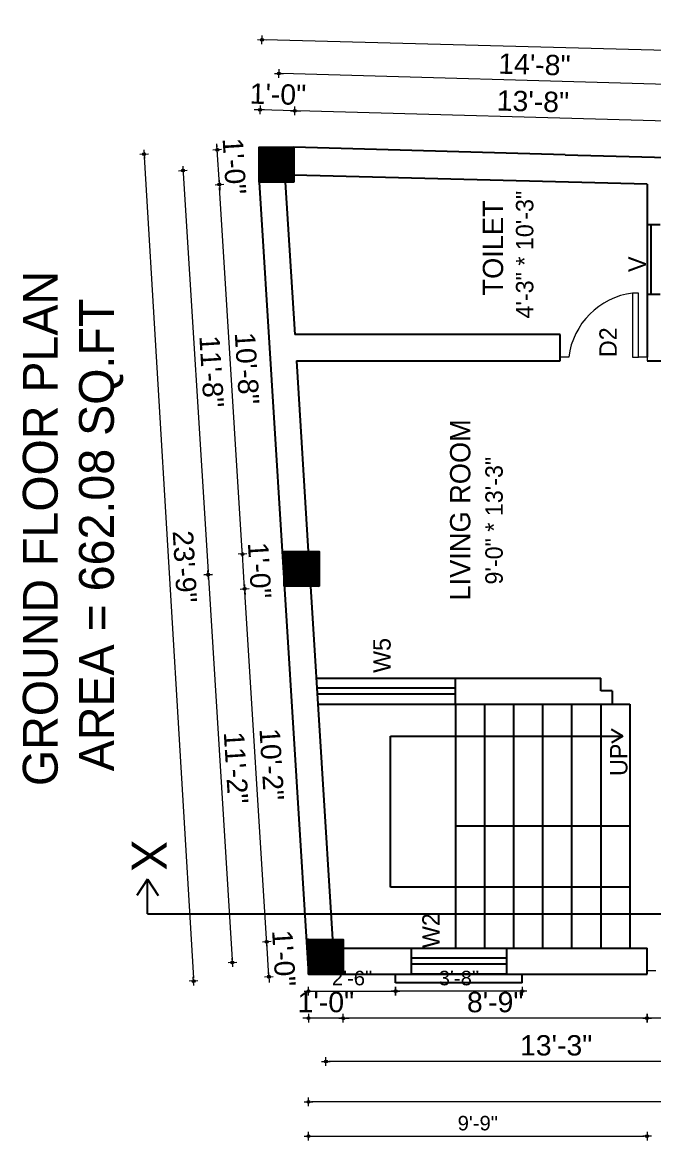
# Model space of a CAD drawing. Header units: inches. Extents: x 10143 to 33197, y -150 to 3760.
# Drawn here: x 27609.4 to 27827, y 1403.3 to 1788.5 of the extents above; entities that cross this region are included whole.
import ezdxf
from ezdxf.enums import TextEntityAlignment as Align

# ---------------------------------------------------------------- set-up
doc = ezdxf.new("R2010")
doc.units = ezdxf.units.IN
doc.header["$LTSCALE"] = 0.5
doc.header["$MEASUREMENT"] = 0
doc.header["$PDMODE"] = 66
for name, color, linetype, lineweight in [('0.13', 2, 'Continuous', 13), ('DW TEXT', 92, 'Continuous', 15), ('ELEVATION', 85, 'Continuous', 9), ('hatch', 9, 'Continuous', 0), ('Toilet', 7, 'Continuous', 25)]:
    doc.layers.add(name, color=color, linetype=linetype, lineweight=lineweight)
doc.styles.add('CEN', font='GOTHIC.TTF')
doc.styles.get("Standard").update_dxf_attribs({"font": 'arial.ttf'})
doc.dimstyles.new('S8', dxfattribs={"dimtxt": 5, "dimasz": 1, "dimexe": 6, "dimexo": 18, "dimgap": 1.9375, "dimtad": 1, "dimdec": 0, "dimzin": 3, "dimdsep": 46, "dimlunit": 4, "dimtxsty": 'Standard', "dimblk": 'dot 2', "dimcen": 12, "dimse1": 1, "dimse2": 1, "dimclrd": 1, "dimclre": 1, "dimclrt": 256, "dimadec": 0, "dimazin": 0, "dimtfac": 0.75, "dimtdec": 0, "dimtix": 1, "dimtmove": 1, "dimatfit": 3, "dimldrblk": 'DOT', "dimfxl": 1, "dimtolj": 1, "dimtzin": 0, "dimlwd": 9, "dimlwe": 9, "dimarcsym": 0})
pattern_1 = [(225, (31440.34766, 1719.47593), (0.0883883476, -0.0883883476), [])]

# ---------------------------------------------------------------- blocks, each defined once
blk = doc.blocks.new('dot1')
at = {"layer": 'hatch'}
h = blk.add_hatch(color=256, dxfattribs=at)
edge = h.paths.add_edge_path()
edge.add_arc((0, 0), 1, 0, 360)
for p, q in [((3, 0), (-3, 0)), ((0, 3), (0, -3))]:
    blk.add_line(p, q, dxfattribs=at)
blk.add_circle((0, 0), 1, dxfattribs=at)
blk = doc.blocks.new('dot 2')
at = {"layer": 'hatch', "xscale": 0.5, "yscale": 0.5, "zscale": 0.5}
blk.add_blockref('dot1', (0, 0), dxfattribs=at)
blk = doc.blocks.new('*D2051')
at = {"layer": 'Defpoints', "color": 0, "transparency": 16777216}
for p in [(27824.71, 1460.63), (27866.71, 1460.63), (27824.71, 1445.46)]:
    blk.add_point(p, dxfattribs=at)
at = {"layer": 'Toilet', "color": 1, "lineweight": 9, "transparency": 16777216}
blk.add_line((27865.71, 1445.46), (27825.71, 1445.46), dxfattribs=at)
at = {"layer": 'Toilet', "color": 1, "lineweight": 9, "transparency": 16777216, "rotation": 180}
blk.add_blockref('dot 2', (27824.71, 1445.46), dxfattribs=at)
at = {"layer": 'Toilet', "color": 1, "lineweight": 9, "transparency": 16777216}
blk.add_blockref('dot 2', (27866.71, 1445.46), dxfattribs=at)
at = {"layer": 'Toilet', "transparency": 16777216, "insert": (27845.71, 1450.98), "char_height": 7, "attachment_point": 5}
blk.add_mtext('\\A1;3\'-6"', dxfattribs=at)
blk = doc.blocks.new('_Dot')
at = {"color": 0, "linetype": 'ByBlock', "lineweight": -2}
blk.add_line((-0.5, 0), (-1, 0), dxfattribs=at)
at = {"color": 0, "linetype": 'ByBlock', "const_width": 0.5}
blk.add_lwpolyline([(-0.25, 0, 1), (0.25, 0, 1)], format="xyb", close=True, dxfattribs=at)
blk = doc.blocks.new('*D2052')
at = {"layer": 'Defpoints', "color": 0, "transparency": 16777216}
for p in [(27720.03, 1460.63), (27824.71, 1460.63), (27720.03, 1445.46)]:
    blk.add_point(p, dxfattribs=at)
at = {"layer": 'Toilet', "color": 1, "lineweight": 9, "transparency": 16777216}
blk.add_line((27823.71, 1445.46), (27721.03, 1445.46), dxfattribs=at)
at = {"layer": 'Toilet', "color": 1, "lineweight": 9, "transparency": 16777216, "rotation": 180}
blk.add_blockref('dot 2', (27720.03, 1445.46), dxfattribs=at)
at = {"layer": 'Toilet', "color": 1, "lineweight": 9, "transparency": 16777216}
blk.add_blockref('dot 2', (27824.71, 1445.46), dxfattribs=at)
at = {"layer": 'Toilet', "transparency": 16777216, "insert": (27772.37, 1450.97), "char_height": 7, "attachment_point": 5}
blk.add_mtext('\\A1;8\'-9"', dxfattribs=at)
blk = doc.blocks.new('*D2053')
at = {"layer": 'Defpoints', "color": 0, "transparency": 16777216}
for p in [(27708.03, 1460.63), (27720.03, 1460.63), (27708.03, 1445.46)]:
    blk.add_point(p, dxfattribs=at)
at = {"layer": 'Toilet', "color": 1, "lineweight": 9, "transparency": 16777216}
for p, q in [((27707.03, 1445.46), (27706.03, 1445.46)), ((27720.03, 1445.46), (27708.03, 1445.46)), ((27721.03, 1445.46), (27722.03, 1445.46))]:
    blk.add_line(p, q, dxfattribs=at)
blk.add_blockref('dot 2', (27708.03, 1445.46), dxfattribs=at)
at = {"layer": 'Toilet', "color": 1, "lineweight": 9, "transparency": 16777216, "rotation": 180}
blk.add_blockref('dot 2', (27720.03, 1445.46), dxfattribs=at)
at = {"layer": 'Toilet', "transparency": 16777216, "insert": (27714.03, 1450.97), "char_height": 7, "attachment_point": 5}
blk.add_mtext('\\A1;1\'-0"', dxfattribs=at)
blk = doc.blocks.new('*D2055')
at = {"layer": 'Defpoints', "color": 0, "transparency": 16777216}
for p in [(27714.03, 1466.63), (27872.71, 1466.63), (27714.03, 1430.56)]:
    blk.add_point(p, dxfattribs=at)
at = {"layer": 'Toilet', "color": 1, "lineweight": 9, "transparency": 16777216}
blk.add_line((27871.71, 1430.56), (27715.03, 1430.56), dxfattribs=at)
at = {"layer": 'Toilet', "color": 1, "lineweight": 9, "transparency": 16777216, "rotation": 180}
blk.add_blockref('dot 2', (27714.03, 1430.56), dxfattribs=at)
at = {"layer": 'Toilet', "color": 1, "lineweight": 9, "transparency": 16777216}
blk.add_blockref('dot 2', (27872.71, 1430.56), dxfattribs=at)
at = {"layer": 'Toilet', "transparency": 16777216, "insert": (27793.37, 1436.08), "char_height": 7, "attachment_point": 5}
blk.add_mtext('\\A1;13\'-3"', dxfattribs=at)
blk = doc.blocks.new('*D2056')
at = {"layer": 'Defpoints', "color": 0, "transparency": 16777216}
for p in [(27708.03, 1460.63), (28054.2, 1460.63), (27708.03, 1416.69)]:
    blk.add_point(p, dxfattribs=at)
at = {"layer": 'Toilet', "color": 1, "lineweight": 9, "transparency": 16777216}
blk.add_line((28053.2, 1416.69), (27709.03, 1416.69), dxfattribs=at)
at = {"layer": 'Toilet', "color": 1, "lineweight": 9, "transparency": 16777216, "rotation": 180}
blk.add_blockref('dot 2', (27708.03, 1416.69), dxfattribs=at)
at = {"layer": 'Toilet', "color": 1, "lineweight": 9, "transparency": 16777216}
blk.add_blockref('dot 2', (28054.2, 1416.69), dxfattribs=at)
at = {"layer": 'Toilet', "transparency": 16777216, "insert": (27881.12, 1422.2), "char_height": 7, "attachment_point": 5}
blk.add_mtext('\\A1;28\'-10"', dxfattribs=at)
blk = doc.blocks.new('*D2066')
at = {"layer": 'Defpoints', "color": 0, "transparency": 16777216}
for p in [(27697.86, 1770.88), (27696.98, 1739.5), (27872.71, 1734.57)]:
    blk.add_point(p, dxfattribs=at)
at = {"layer": 'Toilet', "color": 1, "lineweight": 9, "transparency": 16777216}
blk.add_line((27872.59, 1765.98), (27698.86, 1770.85), dxfattribs=at)
for p, rotation in [((27697.86, 1770.88), 178.3940478382136), ((27873.59, 1765.96), 358.3940478382136)]:
    blk.add_blockref('dot 2', p, dxfattribs=dict(at, rotation=rotation))
at = {"layer": 'Toilet', "transparency": 16777216, "insert": (27785.88, 1773.93), "char_height": 7, "attachment_point": 5, "rotation": 358.394}
blk.add_mtext('\\A1;14\'-8"', dxfattribs=at)
blk = doc.blocks.new('*D2069')
at = {"layer": 'Defpoints', "color": 0, "transparency": 16777216}
for p in [(27703.33, 1758.01), (27702.98, 1745.5), (27866.71, 1740.57)]:
    blk.add_point(p, dxfattribs=at)
at = {"layer": 'Toilet', "color": 1, "lineweight": 9, "transparency": 16777216}
blk.add_line((27866.07, 1753.45), (27704.33, 1757.98), dxfattribs=at)
for p, rotation in [((27703.33, 1758.01), 178.3940478382136), ((27867.07, 1753.42), 358.3940478382136)]:
    blk.add_blockref('dot 2', p, dxfattribs=dict(at, rotation=rotation))
at = {"layer": 'Toilet', "transparency": 16777216, "insert": (27785.36, 1761.23), "char_height": 7, "attachment_point": 5, "rotation": 358.394}
blk.add_mtext('\\A1;13\'-8"', dxfattribs=at)
blk = doc.blocks.new('*D2070')
at = {"layer": 'Defpoints', "color": 0, "transparency": 16777216}
for p in [(27691.34, 1758.35), (27690.98, 1745.5), (27702.98, 1745.5)]:
    blk.add_point(p, dxfattribs=at)
at = {"layer": 'Toilet', "color": 1, "lineweight": 9, "transparency": 16777216}
for p, q in [((27690.34, 1758.38), (27689.34, 1758.4)), ((27703.33, 1758.01), (27691.34, 1758.35)), ((27704.33, 1757.98), (27705.33, 1757.96))]:
    blk.add_line(p, q, dxfattribs=at)
for p, rotation in [((27691.34, 1758.35), 358.3940478382136), ((27703.33, 1758.01), 178.3940478382136)]:
    blk.add_blockref('dot 2', p, dxfattribs=dict(at, rotation=rotation))
at = {"layer": 'Toilet', "transparency": 16777216, "insert": (27697.49, 1763.69), "char_height": 7, "attachment_point": 5, "rotation": 358.394}
blk.add_mtext('\\A1;1\'-0"', dxfattribs=at)
blk = doc.blocks.new('*D2071')
at = {"layer": 'Defpoints', "color": 0, "transparency": 16777216}
for p in [(27691.98, 1782.52), (27690.98, 1745.5), (28023.08, 1736.53)]:
    blk.add_point(p, dxfattribs=at)
at = {"layer": 'Toilet', "color": 1, "lineweight": 9, "transparency": 16777216}
blk.add_line((28023.08, 1773.57), (27692.98, 1782.49), dxfattribs=at)
for p, rotation in [((27691.98, 1782.52), 178.452048590756), ((28024.08, 1773.54), 358.452048590756)]:
    blk.add_blockref('dot 2', p, dxfattribs=dict(at, rotation=rotation))
at = {"layer": 'Toilet', "transparency": 16777216, "insert": (27858.18, 1783.54), "char_height": 7, "attachment_point": 5, "rotation": 358.452}
blk.add_mtext('\\A1;27\'-8"', dxfattribs=at)
blk = doc.blocks.new('*D2072')
at = {"layer": 'Defpoints', "color": 0, "transparency": 16777216}
for p in [(27693.63, 1471.77), (27707.28, 1472.63), (27708.03, 1460.63)]:
    blk.add_point(p, dxfattribs=at)
at = {"layer": 'Toilet', "color": 1, "lineweight": 9, "transparency": 16777216}
for p, q in [((27693.57, 1472.77), (27693.51, 1473.77)), ((27694.38, 1459.77), (27693.63, 1471.77)), ((27694.44, 1458.78), (27694.5, 1457.78))]:
    blk.add_line(p, q, dxfattribs=at)
for p, rotation in [((27693.63, 1471.77), 273.575827605936), ((27694.38, 1459.77), 93.57582760593601)]:
    blk.add_blockref('dot 2', p, dxfattribs=dict(at, rotation=rotation))
at = {"layer": 'Toilet', "transparency": 16777216, "insert": (27699.51, 1466.12), "char_height": 7, "attachment_point": 5, "rotation": 273.5758}
blk.add_mtext('\\A1;1\'-0"', dxfattribs=at)
blk = doc.blocks.new('*D2073')
at = {"layer": 'Defpoints', "color": 0, "transparency": 16777216}
for p in [(27686.03, 1593.4), (27699.68, 1594.25), (27707.28, 1472.63)]:
    blk.add_point(p, dxfattribs=at)
at = {"layer": 'Toilet', "color": 1, "lineweight": 9, "transparency": 16777216}
blk.add_line((27693.57, 1472.77), (27686.09, 1592.4), dxfattribs=at)
for p, rotation in [((27686.03, 1593.4), 93.57582760592214), ((27693.63, 1471.77), 273.5758276059221)]:
    blk.add_blockref('dot 2', p, dxfattribs=dict(at, rotation=rotation))
at = {"layer": 'Toilet', "transparency": 16777216, "insert": (27695.33, 1532.93), "char_height": 7, "attachment_point": 5, "rotation": 273.5758}
blk.add_mtext('\\A1;10\'-2"', dxfattribs=at)
blk = doc.blocks.new('*D2074')
at = {"layer": 'Defpoints', "color": 0, "transparency": 16777216}
for p in [(27685.28, 1605.35), (27699.68, 1606.25), (27699.68, 1594.25)]:
    blk.add_point(p, dxfattribs=at)
at = {"layer": 'Toilet', "color": 1, "lineweight": 9, "transparency": 16777216}
for p, q in [((27685.22, 1606.35), (27685.16, 1607.35)), ((27686.03, 1593.4), (27685.28, 1605.35)), ((27686.09, 1592.4), (27686.15, 1591.4))]:
    blk.add_line(p, q, dxfattribs=at)
for p, rotation in [((27685.28, 1605.35), 273.5758276059221), ((27686.03, 1593.4), 93.57582760592214)]:
    blk.add_blockref('dot 2', p, dxfattribs=dict(at, rotation=rotation))
at = {"layer": 'Toilet', "transparency": 16777216, "insert": (27691.16, 1599.72), "char_height": 7, "attachment_point": 5, "rotation": 273.5758}
blk.add_mtext('\\A1;1\'-0"', dxfattribs=at)
blk = doc.blocks.new('*D2075')
at = {"layer": 'Defpoints', "color": 0, "transparency": 16777216}
for p in [(27690.98, 1733.5), (27677.33, 1732.65), (27699.68, 1606.25)]:
    blk.add_point(p, dxfattribs=at)
at = {"layer": 'Toilet', "color": 1, "lineweight": 9, "transparency": 16777216}
blk.add_line((27685.22, 1606.35), (27677.39, 1731.65), dxfattribs=at)
for p, rotation in [((27677.33, 1732.65), 93.57582760592214), ((27685.28, 1605.35), 273.5758276059221)]:
    blk.add_blockref('dot 2', p, dxfattribs=dict(at, rotation=rotation))
at = {"layer": 'Toilet', "transparency": 16777216, "insert": (27686.81, 1669.34), "char_height": 7, "attachment_point": 5, "rotation": 273.5758}
blk.add_mtext('\\A1;10\'-8"', dxfattribs=at)
blk = doc.blocks.new('*D2076')
at = {"layer": 'Defpoints', "color": 0, "transparency": 16777216}
for p in [(27690.98, 1745.5), (27676.58, 1744.6), (27690.98, 1733.5)]:
    blk.add_point(p, dxfattribs=at)
at = {"layer": 'Toilet', "color": 1, "lineweight": 9, "transparency": 16777216}
for p, q in [((27676.52, 1745.6), (27676.46, 1746.6)), ((27677.33, 1732.65), (27676.58, 1744.6)), ((27677.39, 1731.65), (27677.45, 1730.65))]:
    blk.add_line(p, q, dxfattribs=at)
for p, rotation in [((27676.58, 1744.6), 273.5758276059221), ((27677.33, 1732.65), 93.57582760592214)]:
    blk.add_blockref('dot 2', p, dxfattribs=dict(at, rotation=rotation))
at = {"layer": 'Toilet', "transparency": 16777216, "insert": (27682.46, 1738.97), "char_height": 7, "attachment_point": 5, "rotation": 273.5758}
blk.add_mtext('\\A1;1\'-0"', dxfattribs=at)
blk = doc.blocks.new('*D2077')
at = {"layer": 'Defpoints', "color": 0, "transparency": 16777216}
for p in [(27696.98, 1739.5), (27705.68, 1600.25), (27673.47, 1598.24)]:
    blk.add_point(p, dxfattribs=at)
at = {"layer": 'Toilet', "color": 1, "lineweight": 9, "transparency": 16777216}
blk.add_line((27664.83, 1736.49), (27673.41, 1599.23), dxfattribs=at)
for p, rotation in [((27664.77, 1737.49), 93.57584364637044), ((27673.47, 1598.24), 273.5758436463705)]:
    blk.add_blockref('dot 2', p, dxfattribs=dict(at, rotation=rotation))
at = {"layer": 'Toilet', "transparency": 16777216, "insert": (27674.62, 1668.21), "char_height": 7, "attachment_point": 5, "rotation": 273.5758}
blk.add_mtext('\\A1;11\'-8"', dxfattribs=at)
blk = doc.blocks.new('*D2078')
at = {"layer": 'Defpoints', "color": 0, "transparency": 16777216}
for p in [(27705.68, 1600.25), (27681.82, 1464.61), (27714.03, 1466.63)]:
    blk.add_point(p, dxfattribs=at)
at = {"layer": 'Toilet', "color": 1, "lineweight": 9, "transparency": 16777216}
blk.add_line((27673.53, 1597.24), (27681.76, 1465.61), dxfattribs=at)
for p, rotation in [((27673.47, 1598.24), 93.57584364625335), ((27681.82, 1464.61), 273.5758436462534)]:
    blk.add_blockref('dot 2', p, dxfattribs=dict(at, rotation=rotation))
at = {"layer": 'Toilet', "transparency": 16777216, "insert": (27683.08, 1531.76), "char_height": 7, "attachment_point": 5, "rotation": 273.5758}
blk.add_mtext('\\A1;11\'-2"', dxfattribs=at)
blk = doc.blocks.new('*D2079')
at = {"layer": 'Defpoints', "color": 0, "transparency": 16777216}
for p in [(27690.98, 1745.5), (27708.03, 1460.63), (27668.42, 1458.26)]:
    blk.add_point(p, dxfattribs=at)
at = {"layer": 'Toilet', "color": 1, "lineweight": 9, "transparency": 16777216}
blk.add_line((27651.43, 1742.13), (27668.36, 1459.25), dxfattribs=at)
for p, rotation in [((27651.37, 1743.13), 93.425574687815), ((27668.42, 1458.26), 273.425574687815)]:
    blk.add_blockref('dot 2', p, dxfattribs=dict(at, rotation=rotation))
at = {"layer": 'Toilet', "transparency": 16777216, "insert": (27665.4, 1601.02), "char_height": 7, "attachment_point": 5, "rotation": 273.4256}
blk.add_mtext('\\A1;23\'-9"', dxfattribs=at)
blk = doc.blocks.new('*D2103')
at = {"layer": 'Defpoints', "color": 0, "transparency": 16777216}
for p in [(27708.03, 1460.63), (27738.03, 1460.63), (27738.03, 1454.77)]:
    blk.add_point(p, dxfattribs=at)
at = {"layer": 'Toilet', "color": 1, "lineweight": 9, "transparency": 16777216}
blk.add_line((27709.03, 1454.77), (27737.03, 1454.77), dxfattribs=at)
at = {"layer": 'Toilet', "color": 1, "lineweight": 9, "transparency": 16777216, "rotation": 180}
blk.add_blockref('dot 2', (27708.03, 1454.77), dxfattribs=at)
at = {"layer": 'Toilet', "color": 1, "lineweight": 9, "transparency": 16777216}
blk.add_blockref('dot 2', (27738.03, 1454.77), dxfattribs=at)
at = {"layer": 'Toilet', "transparency": 16777216, "insert": (27723.03, 1459.26), "char_height": 5, "attachment_point": 5}
blk.add_mtext('\\A1;2\'-6"', dxfattribs=at)
blk = doc.blocks.new('*D2104')
at = {"layer": 'Defpoints', "color": 0, "transparency": 16777216}
for p in [(27738.03, 1457.63), (27781.71, 1457.63), (27738.03, 1454.77)]:
    blk.add_point(p, dxfattribs=at)
at = {"layer": 'Toilet', "color": 1, "lineweight": 9, "transparency": 16777216}
blk.add_line((27780.71, 1454.77), (27739.03, 1454.77), dxfattribs=at)
at = {"layer": 'Toilet', "color": 1, "lineweight": 9, "transparency": 16777216, "rotation": 180}
blk.add_blockref('dot 2', (27738.03, 1454.77), dxfattribs=at)
at = {"layer": 'Toilet', "color": 1, "lineweight": 9, "transparency": 16777216}
blk.add_blockref('dot 2', (27781.71, 1454.77), dxfattribs=at)
at = {"layer": 'Toilet', "transparency": 16777216, "insert": (27759.87, 1459.26), "char_height": 5, "attachment_point": 5}
blk.add_mtext('\\A1;3\'-8"', dxfattribs=at)
blk = doc.blocks.new('*D2105')
at = {"layer": 'Defpoints', "color": 0, "transparency": 16777216}
for p in [(27708.03, 1460.63), (27824.71, 1460.63), (27824.71, 1404.8)]:
    blk.add_point(p, dxfattribs=at)
at = {"layer": 'Toilet', "color": 1, "lineweight": 9, "transparency": 16777216}
blk.add_line((27709.03, 1404.8), (27823.71, 1404.8), dxfattribs=at)
at = {"layer": 'Toilet', "color": 1, "lineweight": 9, "transparency": 16777216, "rotation": 180}
blk.add_blockref('dot 2', (27708.03, 1404.8), dxfattribs=at)
at = {"layer": 'Toilet', "color": 1, "lineweight": 9, "transparency": 16777216}
blk.add_blockref('dot 2', (27824.71, 1404.8), dxfattribs=at)
at = {"layer": 'Toilet', "transparency": 16777216, "insert": (27766.37, 1409.29), "char_height": 5, "attachment_point": 5}
blk.add_mtext('\\A1;9\'-9"', dxfattribs=at)

msp = doc.modelspace()

# ---------------------------------------------------------------- hatches: boundary and pattern name
at = {"layer": 'Toilet'}
h = msp.add_hatch(dxfattribs=at)
h.set_pattern_fill('ANSI31', color=256, angle=180)
h.set_pattern_definition(pattern_1)
h.paths.add_polyline_path([(27690.98, 1745.5), (27690.98, 1733.5), (27690.98, 1733.5), (27702.98, 1733.5), (27702.98, 1745.5)])
h = msp.add_hatch(dxfattribs=at)
h.set_pattern_fill('ANSI31', color=256, angle=180)
h.set_pattern_definition(pattern_1)
h.paths.add_polyline_path([(28042.2, 1460.63), (28054.2, 1460.63), (28054.2, 1472.63), (28042.2, 1472.63)])
h.paths.add_polyline_path([(27878.71, 1460.63), (27878.71, 1472.63), (27866.71, 1472.63), (27866.71, 1460.63)])
h.paths.add_polyline_path([(27720.03, 1472.63), (27708.03, 1472.63), (27708.03, 1460.63), (27720.03, 1460.63)])
h.paths.add_polyline_path([(27711.68, 1606.25), (27699.68, 1606.25), (27699.68, 1594.25), (27711.68, 1594.25)])
h.paths.add_polyline_path([(27866.71, 1728.57), (27878.71, 1728.57), (27878.71, 1740.57), (27866.71, 1740.57)])
h.paths.add_polyline_path([(28023.08, 1724.53), (28023.08, 1736.53), (28011.08, 1736.53), (28011.08, 1724.53)])
h.paths.add_polyline_path([(28026.44, 1606.25), (28026.44, 1594.25), (28038.44, 1594.25), (28038.44, 1606.25)])
h.paths.add_polyline_path([(27878.71, 1606.25), (27866.71, 1606.25), (27866.71, 1594.25), (27878.71, 1594.25)])

# ---------------------------------------------------------------- linework, layer by layer
at = {"layer": '0.13', "color": 0, "ltscale": 0.5}
for p, q in [((27794.71, 1675.92), (27794.71, 1671.92)), ((27824.71, 1675.92), (27824.71, 1671.92)), ((27824.71, 1464.63), (27824.71, 1460.63))]:
    msp.add_line(p, q, dxfattribs=at)
at = {"layer": 'ELEVATION', "color": 146, "ltscale": 0.25, "true_color": 0x105689}
for p, q in [((27821.71, 1695.25), (27819.71, 1695.25)), ((27819.71, 1695.25), (27819.71, 1673.16)), ((27821.71, 1673.16), (27821.71, 1695.25)), ((27797.71, 1673.16), (27794.71, 1673.16)), ((27819.71, 1673.16), (27821.71, 1673.16)), ((27824.71, 1673.16), (27821.71, 1673.16)), ((27824.71, 1461.87), (27827.71, 1461.87))]:
    msp.add_line(p, q, dxfattribs=at)
msp.add_arc((27822.99, 1669.99), 25.48, 97.3965, 172.8417, dxfattribs=at)
at = {"layer": 'Toilet'}
for p, q in [((27796.44, 1742.88), (27702.98, 1745.5)), ((27796.44, 1742.88), (27856.44, 1741.2)), ((27690.98, 1733.5), (27708.03, 1460.63)), ((27700, 1733.5), (27703.28, 1680.92)), ((27824.71, 1732.72), (27702.98, 1735.89)), ((27824.71, 1732.72), (27824.71, 1673.16)), ((27829.21, 1718.76), (27824.71, 1718.76)), ((27825.96, 1718.76), (27825.96, 1694.76)), ((27829.21, 1694.76), (27824.71, 1694.76)), ((27794.71, 1680.92), (27703.28, 1680.92)), ((27794.71, 1671.92), (27794.71, 1680.92)), ((27703.84, 1671.92), (27707.95, 1606.25)), ((27703.84, 1671.92), (27794.71, 1671.92)), ((27824.71, 1671.92), (27866.71, 1671.92)), ((27708.7, 1594.25), (27716.3, 1472.63)), ((27710.67, 1562.63), (27808.71, 1562.63)), ((27758.71, 1553.63), (27758.71, 1562.63)), ((27808.71, 1558.25), (27808.71, 1562.63)), ((27758.71, 1559.13), (27710.86, 1559.13)), ((27758.71, 1557.13), (27711.05, 1557.13)), ((27812.71, 1558.25), (27808.71, 1558.25)), ((27812.71, 1558.25), (27812.71, 1553.63)), ((27711.24, 1553.63), (27818.71, 1553.63)), ((27758.71, 1553.63), (27758.71, 1511.63)), ((27768.71, 1553.63), (27768.71, 1511.63)), ((27778.71, 1553.63), (27778.71, 1511.63)), ((27788.71, 1553.63), (27788.71, 1511.63)), ((27798.71, 1553.63), (27798.71, 1511.63)), ((27808.71, 1553.63), (27808.71, 1511.63)), ((27818.71, 1553.63), (27818.71, 1511.63)), ((27816.32, 1542.63), (27812.44, 1544.89)), ((27736.29, 1490.63), (27736.29, 1542.63)), ((27736.29, 1542.63), (27816.32, 1542.63)), ((27816.32, 1542.63), (27812.44, 1540.37)), ((27818.71, 1511.63), (27758.71, 1511.63)), ((27758.71, 1511.63), (27758.71, 1469.63)), ((27818.71, 1511.63), (27758.71, 1511.63)), ((27768.71, 1511.63), (27768.71, 1469.63)), ((27778.71, 1511.63), (27778.71, 1469.63)), ((27788.71, 1511.63), (27788.71, 1469.63)), ((27798.71, 1511.63), (27798.71, 1469.63)), ((27808.71, 1511.63), (27808.71, 1469.63)), ((27818.71, 1511.63), (27818.71, 1469.63)), ((27652.54, 1493.38), (27648.84, 1487.71)), ((27652.54, 1481.38), (27652.54, 1493.38)), ((27652.54, 1493.38), (27656.24, 1487.71)), ((27818.71, 1490.63), (27736.29, 1490.63)), ((27652.54, 1481.38), (28111.58, 1481.38)), ((27708.03, 1472.63), (27707.28, 1472.63)), ((27720.03, 1469.63), (27824.71, 1469.63)), ((27743.53, 1460.63), (27743.53, 1469.63)), ((27776.21, 1469.63), (27776.21, 1460.63)), ((27824.71, 1460.63), (27824.71, 1469.63)), ((27776.21, 1466.13), (27743.53, 1466.13)), ((27776.21, 1464.13), (27743.53, 1464.13)), ((27708.03, 1460.63), (27824.71, 1460.63)), ((27738.03, 1457.63), (27738.03, 1460.63)), ((27776.21, 1460.63), (27743.53, 1460.63)), ((27781.71, 1457.63), (27781.71, 1460.63)), ((27781.71, 1457.63), (27738.03, 1457.63))]:
    msp.add_line(p, q, dxfattribs=at)
for points in [[(27702.98, 1733.5), (27690.98, 1733.5), (27690.98, 1745.5), (27702.98, 1745.5)], [(27711.68, 1594.25), (27699.68, 1594.25), (27699.68, 1606.25), (27711.68, 1606.25)], [(27720.03, 1460.63), (27708.03, 1460.63), (27708.03, 1472.63), (27720.03, 1472.63)]]:
    msp.add_lwpolyline(points, close=True, dxfattribs=at)

# ---------------------------------------------------------------- texts
at = {"layer": 'DW TEXT', "ltscale": 0.13, "style": 'CEN'}
for s, height, rotation, p in [('4\'-3" * 10\'-3"', 6, 90, (27782.51, 1708.48)), ('TOILET', 7, 90, (27771.59, 1710.79)), ('V', 6, 90, (27821.29, 1705.17)), ('GROUND FLOOR PLAN', 12, 90, (27615.6, 1614.15)), ('AREA = 662.08 SQ.FT ', 12, 90, (27634.95, 1614.15)), ('D2', 6, 90, (27811.26, 1678.31)), ('LIVING ROOM ', 7, 90, (27760.3, 1621.86)), ('9\'-0" * 13\'-3"', 6, 90, (27771.96, 1616.84)), ('W5', 6, 90, (27733.34, 1570.42)), ('UP', 6, 90, (27814.93, 1534.48)), ('X', 12, 270, (27653.11, 1501.43)), ('W2', 6, 90, (27750.24, 1475.64))]:
    msp.add_text(s, height=height, rotation=rotation, dxfattribs=at).set_placement(p, align=Align.MIDDLE_CENTER)

# ---------------------------------------------------------------- dimensions: what is measured, and where the dimension line sits
at = {"layer": 'Toilet'}
for p1, p2, distance, picture, middle in [((28023.08, 1736.53), (27690.98, 1745.5), -37.03, '*D2071', (27858.18, 1783.54)), ((27690.98, 1745.5), (27708.03, 1460.63), -39.68, '*D2079', (27665.4, 1601.02)), ((27696.98, 1739.5), (27705.68, 1600.25), -32.27, '*D2077', (27674.62, 1668.21)), ((27708.03, 1460.63), (27707.28, 1472.63), 13.68, '*D2072', (27699.51, 1466.12))]:
    dim = msp.add_aligned_dim(p1=p1, p2=p2, distance=distance, dimstyle='S8', override={"dimtxt": 7, "dimfxl": 2, "dimfxlon": 1, "dimarcsym": 1}, dxfattribs=at)
    dim.commit()
    dim.dimension.update_dxf_attribs({"geometry": picture, "text_midpoint": middle})
for base, p1, p2, angle, override, picture, middle in [((27697.86, 1770.88), (27872.71, 1734.57), (27696.98, 1739.5), 358.394, {"dimtxt": 7, "dimfxl": 2, "dimfxlon": 1, "dimarcsym": 1}, '*D2066', (27785.88, 1773.93)), ((27691.34, 1758.35), (27702.98, 1745.5), (27690.98, 1745.5), 358.394, {"dimtxt": 7, "dimfxl": 2, "dimfxlon": 1, "dimarcsym": 1}, '*D2070', (27697.49, 1763.69)), ((27703.33, 1758.01), (27866.71, 1740.57), (27702.98, 1745.5), 358.394, {"dimtxt": 7, "dimfxl": 2, "dimfxlon": 1, "dimarcsym": 1}, '*D2069', (27785.36, 1761.23)), ((27676.58, 1744.6), (27690.98, 1733.5), (27690.98, 1745.5), 273.5758, {"dimtxt": 7, "dimfxl": 2, "dimfxlon": 1, "dimarcsym": 1}, '*D2076', (27682.46, 1738.97)), ((27677.33, 1732.65), (27699.68, 1606.25), (27690.98, 1733.5), 273.5758, {"dimtxt": 7, "dimfxl": 2, "dimfxlon": 1, "dimarcsym": 1}, '*D2075', (27686.81, 1669.34)), ((27685.28, 1605.35), (27699.68, 1594.25), (27699.68, 1606.25), 273.5758, {"dimtxt": 7, "dimfxl": 2, "dimfxlon": 1, "dimarcsym": 1}, '*D2074', (27691.16, 1599.72)), ((27681.82, 1464.61), (27705.68, 1600.25), (27714.03, 1466.63), 93.5758, {"dimtxt": 7, "dimfxl": 2, "dimfxlon": 1, "dimarcsym": 1}, '*D2078', (27683.08, 1531.76)), ((27686.03, 1593.4), (27707.28, 1472.63), (27699.68, 1594.25), 273.5758, {"dimtxt": 7, "dimfxl": 2, "dimfxlon": 1, "dimarcsym": 1}, '*D2073', (27695.33, 1532.93)), ((27714.03, 1430.56), (27872.71, 1466.63), (27714.03, 1466.63), 180, {"dimtxt": 7, "dimfxl": 2, "dimfxlon": 1, "dimarcsym": 1}, '*D2055', (27793.37, 1436.08)), ((27708.03, 1445.46), (27720.03, 1460.63), (27708.03, 1460.63), 180, {"dimtxt": 7, "dimfxl": 2, "dimfxlon": 1, "dimarcsym": 1}, '*D2053', (27714.03, 1450.97)), ((27738.03, 1454.77), (27708.03, 1460.63), (27738.03, 1460.63), 180, {"dimfxl": 2, "dimfxlon": 1, "dimarcsym": 1}, '*D2103', (27723.03, 1459.26)), ((27708.03, 1416.69), (28054.2, 1460.63), (27708.03, 1460.63), 180, {"dimtxt": 7, "dimfxl": 2, "dimfxlon": 1, "dimarcsym": 1}, '*D2056', (27881.12, 1422.2)), ((27824.71, 1404.8), (27708.03, 1460.63), (27824.71, 1460.63), 180, {"dimfxl": 2, "dimfxlon": 1, "dimarcsym": 1}, '*D2105', (27766.37, 1409.29)), ((27720.03, 1445.46), (27824.71, 1460.63), (27720.03, 1460.63), 180, {"dimtxt": 7, "dimfxl": 2, "dimfxlon": 1, "dimarcsym": 1}, '*D2052', (27772.37, 1450.97)), ((27738.03, 1454.77), (27781.71, 1457.63), (27738.03, 1457.63), 180, {"dimfxl": 2, "dimfxlon": 1, "dimarcsym": 1}, '*D2104', (27759.87, 1459.26)), ((27824.71, 1445.46), (27866.71, 1460.63), (27824.71, 1460.63), 180, {"dimtxt": 7, "dimfxl": 2, "dimfxlon": 1, "dimarcsym": 1}, '*D2051', (27845.71, 1450.98))]:
    dim = msp.add_linear_dim(base=base, p1=p1, p2=p2, angle=angle, dimstyle='S8', override=override, dxfattribs=at)
    dim.commit()
    dim.dimension.update_dxf_attribs({"geometry": picture, "text_midpoint": middle})

doc.saveas('drawing.dxf')
